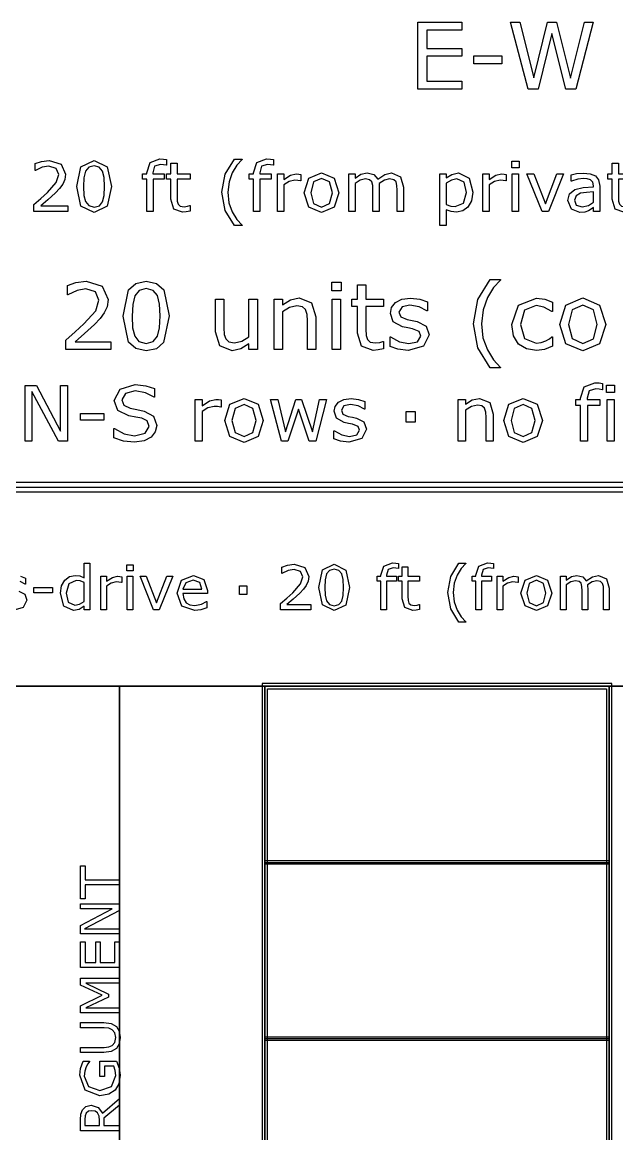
# Model space of a CAD drawing. Header units: inches. Extents: x -33163 to 19162, y -8858 to 30669.
# Drawn here: x 4813 to 5540, y 29156 to 30514 of the extents above; entities that cross this region are included whole.
import ezdxf

# ---------------------------------------------------------------- set-up
doc = ezdxf.new("R2010")
doc.units = ezdxf.units.IN
doc.layers.add('Layer 1', color=7, linetype='Continuous')
doc.layers.add('SOLID-2', color=253, linetype='Continuous')

# ---------------------------------------------------------------- blocks, each defined once
blk = doc.blocks.new('A$C0f725650')
at = {"layer": 'Layer 1', "color": 7}
for points in [[(59.500168, 289.982968), (57.979335, 289.982968), (57.979335, 292.291351), (59.500168, 292.291351), (59.500168, 292.0185), (58.286291, 292.0185), (58.286291, 291.385981), (59.500168, 291.385981), (59.500168, 291.11313), (58.286291, 291.11313), (58.286291, 290.255819), (59.500168, 290.255819), (59.500168, 289.982968)], [(64.03787, 292.291351), (63.43791, 289.982968), (63.092192, 289.982968), (62.606952, 291.899128), (62.132563, 289.982968), (61.7946, 289.982968), (61.183784, 292.291351), (61.498495, 292.291351), (61.983735, 290.372091), (62.461225, 292.291351), (62.772833, 292.291351), (63.254974, 290.353488), (63.737113, 292.291351), (64.03787, 292.291351)], [(60.88148, 290.852681), (59.914098, 290.852681), (59.914098, 291.133284), (60.88148, 291.133284), (60.88148, 290.852681)], [(45.871562, 285.74964), (44.699541, 285.74964), (44.699541, 285.992648), (44.943711, 286.201937), (45.172766, 286.410064), (45.478563, 286.753066), (45.561116, 287.02863), (45.471586, 287.239082), (45.223926, 287.315822), (44.994871, 287.278615), (44.754188, 287.164668), (44.742573, 287.164668), (44.742573, 287.408839), (44.962325, 287.483253), (45.229752, 287.516972), (45.647166, 287.38791), (45.79832, 287.040257), (45.772735, 286.855385), (45.699485, 286.693767), (45.592514, 286.551916), (45.444847, 286.397274), (45.187887, 286.16008), (44.940229, 285.948465), (45.871567, 285.948465), (45.871562, 285.74964)], [(47.383095, 286.615865), (47.236593, 285.931024), (46.784294, 285.713596), (46.32851, 285.934512), (46.185495, 286.61354), (46.330835, 287.294893), (46.784294, 287.515809), (47.238919, 287.291404), (47.383095, 286.615865), (47.383095, 286.615865)], [(47.077301, 286.087991), (47.131948, 286.308908), (47.147055, 286.615865), (47.131948, 286.922823), (47.076137, 287.143739), (46.964517, 287.278615), (46.784294, 287.32396), (46.602911, 287.278615), (46.490128, 287.141414), (46.435478, 286.917009), (46.421534, 286.61354), (46.434314, 286.31007), (46.488961, 286.091479), (46.597093, 285.953116), (46.784291, 285.905444), (46.965676, 285.95079), (47.077298, 286.087991), (47.077301, 286.087991)], [(49.291114, 287.347215), (49.279499, 287.347215), (49.185318, 287.368143), (49.082999, 287.379772), (48.878362, 287.316985), (48.815574, 287.09258), (48.815574, 287.048397), (49.209737, 287.048397), (49.209737, 286.864687), (48.822551, 286.864687), (48.822551, 285.74964), (48.60396, 285.74964), (48.60396, 286.864687), (48.456294, 286.864687), (48.456294, 287.048396), (48.60396, 287.048396), (48.60396, 287.091417), (48.719067, 287.446046), (49.051606, 287.570457), (49.182992, 287.56348), (49.291125, 287.547203), (49.291114, 287.347215)], [(50.103855, 285.761267), (49.968981, 285.734525), (49.839918, 285.72406), (49.53761, 285.83103), (49.434129, 286.174032), (49.434129, 286.864687), (49.286466, 286.864687), (49.286466, 287.048396), (49.434129, 287.048396), (49.434129, 287.421629), (49.65272, 287.421629), (49.65272, 287.048396), (50.103855, 287.048396), (50.103855, 286.864687), (49.65272, 286.864687), (49.65272, 286.272863), (49.657377, 286.112408), (49.689933, 286.005438), (49.759696, 285.936838), (49.896896, 285.91591), (50.008518, 285.931025), (50.092235, 285.957768), (50.10385, 285.957768), (50.103855, 285.761267)], [(51.900255, 285.2706), (51.633991, 285.2706), (51.314246, 285.785684), (51.200298, 286.414715), (51.314246, 287.043745), (51.633991, 287.55883), (51.900255, 287.55883), (51.900255, 287.547201), (51.720034, 287.350702), (51.561903, 287.092579), (51.447958, 286.777482), (51.404937, 286.414714), (51.446794, 286.050783), (51.561903, 285.736849), (51.721195, 285.478726), (51.900255, 285.282226), (51.900255, 285.2706)], [(52.985071, 287.347215), (52.97343, 287.347215), (52.879251, 287.368143), (52.776932, 287.379772), (52.572293, 287.316985), (52.509507, 287.09258), (52.509507, 287.048397), (52.903667, 287.048397), (52.903667, 286.864687), (52.516482, 286.864687), (52.516482, 285.74964), (52.297891, 285.74964), (52.297891, 286.864687), (52.150227, 286.864687), (52.150227, 287.048396), (52.297891, 287.048396), (52.297891, 287.091417), (52.413001, 287.446046), (52.745539, 287.570457), (52.876926, 287.56348), (52.985058, 287.547203), (52.985071, 287.347215)], [(61.472915, 287.265825), (61.226419, 287.265825), (61.226419, 287.492555), (61.472915, 287.492555), (61.472915, 287.265825)], [(65.358719, 285.761267), (65.223845, 285.734525), (65.094781, 285.72406), (64.792474, 285.83103), (64.688993, 286.174032), (64.688993, 286.864687), (64.541329, 286.864687), (64.541329, 287.048396), (64.688993, 287.048396), (64.688993, 287.421629), (64.907583, 287.421629), (64.907583, 287.048396), (65.358719, 287.048396), (65.358719, 286.864687), (64.907583, 286.864687), (64.907583, 286.272863), (64.91224, 286.112408), (64.944797, 286.005438), (65.01456, 285.936838), (65.151759, 285.91591), (65.263381, 285.931025), (65.347098, 285.957768), (65.358713, 285.957768), (65.358719, 285.761267)], [(53.93385, 286.810039), (53.922235, 286.810039), (53.826892, 286.826316), (53.71876, 286.832129), (53.523424, 286.786783), (53.342039, 286.671674), (53.342039, 285.74964), (53.123448, 285.74964), (53.123448, 287.048396), (53.342039, 287.048396), (53.342039, 286.856548), (53.571094, 287.004213), (53.774571, 287.048396), (53.857124, 287.044909), (53.933863, 287.034445), (53.93385, 286.810039)], [(55.246557, 286.398437), (55.083778, 285.897305), (54.647759, 285.713596), (54.209413, 285.897305), (54.047795, 286.398437), (54.209413, 286.899568), (54.647759, 287.084441), (55.083778, 286.899568), (55.246557, 286.398437), (55.246557, 286.398437)], [(57.480141, 285.74964), (57.26155, 285.74964), (57.26155, 286.489129), (57.253401, 286.650747), (57.222008, 286.775158), (57.145269, 286.850734), (57.001092, 286.876314), (56.817381, 286.829805), (56.633674, 286.713533), (56.639494, 286.650747), (56.641876, 286.580984), (56.641876, 285.74964), (56.423285, 285.74964), (56.423285, 286.489129), (56.415136, 286.651909), (56.383741, 286.77632), (56.307004, 286.850734), (56.162824, 286.876314), (55.982604, 286.832131), (55.803544, 286.719347), (55.803544, 285.74964), (55.584954, 285.74964), (55.584954, 287.048396), (55.803544, 287.048396), (55.803544, 286.904219), (56.007022, 287.036769), (56.224448, 287.084441), (56.448854, 287.02863), (56.587218, 286.873989), (56.829063, 287.034444), (57.062769, 287.084441), (57.377866, 286.954216), (57.480186, 286.592611), (57.480141, 285.74964)], [(59.881152, 286.414715), (59.835808, 286.125198), (59.707908, 285.904282), (59.526524, 285.770569), (59.306771, 285.72406), (59.123061, 285.746153), (58.956792, 285.814753), (58.956792, 285.270601), (58.738201, 285.270601), (58.738201, 287.048397), (58.956792, 287.048397), (58.956792, 286.912359), (59.152128, 287.034445), (59.384673, 287.084442), (59.749765, 286.906546), (59.881152, 286.414716), (59.881152, 286.414715)], [(61.032244, 286.81004), (61.020629, 286.81004), (60.925287, 286.826317), (60.817154, 286.83213), (60.621818, 286.786784), (60.440433, 286.671675), (60.440433, 285.74964), (60.221842, 285.74964), (60.221842, 287.048396), (60.440433, 287.048396), (60.440433, 286.856548), (60.66949, 287.004213), (60.872965, 287.048396), (60.955518, 287.044909), (61.032257, 287.034445), (61.032244, 286.81004)], [(61.458961, 285.74964), (61.24037, 285.74964), (61.24037, 287.048396), (61.458961, 287.048396), (61.458961, 285.74964)], [(63.01468, 287.048396), (62.489131, 285.74964), (62.269376, 285.74964), (61.747317, 287.048396), (61.98451, 287.048396), (62.386811, 286.01474), (62.785623, 287.048396), (63.01468, 287.048396)], [(64.263438, 285.74964), (64.046011, 285.74964), (64.046011, 285.888003), (63.966946, 285.832193), (63.871603, 285.776382), (63.74603, 285.732199), (63.57976, 285.713596), (63.282105, 285.829868), (63.160018, 286.126361), (63.222806, 286.364718), (63.404188, 286.508896), (63.689054, 286.579821), (64.046011, 286.607727), (64.046011, 286.641445), (64.019267, 286.764694), (63.944853, 286.841433), (63.833234, 286.877477), (63.697196, 286.88678), (63.505346, 286.863526), (63.286756, 286.798413), (63.275141, 286.798413), (63.275141, 287.020493), (63.460013, 287.058862), (63.69837, 287.079791), (63.936728, 287.056537), (64.113461, 286.979797), (64.225081, 286.841434), (64.263451, 286.630982), (64.263438, 285.74964)], [(55.02099, 286.398437), (54.92216, 286.772832), (54.647759, 286.89608), (54.371031, 286.772832), (54.273363, 286.398437), (54.372195, 286.02753), (54.647759, 285.901956), (54.920996, 286.026367), (55.02099, 286.398437), (55.02099, 286.398437)], [(59.655587, 286.408902), (59.575358, 286.760043), (59.328862, 286.876315), (59.139338, 286.83562), (58.956792, 286.728649), (58.956792, 285.992649), (59.116084, 285.935676), (59.268402, 285.92056), (59.553268, 286.043808), (59.655587, 286.408902), (59.655587, 286.408902)], [(64.046011, 286.069387), (64.046011, 286.430993), (63.809979, 286.413552), (63.596038, 286.379833), (63.443722, 286.296117), (63.385586, 286.141476), (63.453023, 285.972881), (63.658826, 285.917071), (63.869278, 285.961254), (64.046011, 286.069387), (64.046011, 286.069387)], [(47.366815, 280.987146), (45.804122, 280.987146), (45.804122, 281.311157), (46.129683, 281.590209), (46.435092, 281.867711), (46.842819, 282.325047), (46.952888, 282.692466), (46.833517, 282.973069), (46.503304, 283.075388), (46.197898, 283.025779), (45.876988, 282.87385), (45.861484, 282.87385), (45.861484, 283.199411), (46.154488, 283.29863), (46.511056, 283.343588), (47.067612, 283.171506), (47.269147, 282.707969), (47.235042, 282.461473), (47.137374, 282.245982), (46.994746, 282.056847), (46.797859, 281.850658), (46.455245, 281.534399), (46.125035, 281.252246), (47.366815, 281.252246), (47.366815, 280.987146)], [(49.382194, 282.142113), (49.186858, 281.228992), (48.939199, 281.011563), (48.583794, 280.939087), (48.224127, 281.012726), (47.976081, 281.233642), (47.785396, 282.139012), (47.979182, 283.047483), (48.227228, 283.268399), (48.583794, 283.342038), (48.943075, 283.267237), (49.189959, 283.042832), (49.382194, 282.142113), (49.382194, 282.142113)], [(48.974469, 281.438281), (49.047333, 281.732836), (49.067494, 282.142113), (49.047333, 282.55139), (48.972919, 282.845945), (48.824091, 283.025779), (48.583794, 283.08624), (48.341949, 283.025779), (48.191571, 282.842844), (48.118707, 282.543638), (48.100107, 282.139012), (48.117173, 281.734386), (48.190036, 281.442931), (48.334213, 281.258447), (48.58381, 281.194885), (48.825657, 281.255346), (48.974485, 281.438281), (48.974469, 281.438281)], [(55.326012, 283.008725), (54.997349, 283.008725), (54.997349, 283.311032), (55.326012, 283.311032), (55.326012, 283.008725)], [(56.783285, 281.002648), (56.60345, 280.966991), (56.431368, 280.95304), (56.028292, 281.095666), (55.890317, 281.553002), (55.890317, 282.473875), (55.69343, 282.473875), (55.69343, 282.718821), (55.890317, 282.718821), (55.890317, 283.216464), (56.181771, 283.216464), (56.181771, 282.718821), (56.783285, 282.718821), (56.783285, 282.473875), (56.181771, 282.473875), (56.181771, 281.684777), (56.187962, 281.470837), (56.23137, 281.32821), (56.324387, 281.236743), (56.507322, 281.208838), (56.65615, 281.228991), (56.76777, 281.264648), (56.783274, 281.264648), (56.783285, 281.002648)], [(60.832645, 280.348425), (60.477628, 280.348425), (60.051297, 281.035204), (59.899369, 281.873912), (60.051297, 282.712619), (60.477628, 283.399398), (60.832645, 283.399398), (60.832645, 283.383896), (60.592349, 283.121897), (60.38151, 282.777732), (60.229581, 282.357603), (60.17222, 281.873913), (60.228031, 281.388671), (60.38151, 280.970093), (60.593899, 280.625928), (60.832645, 280.363929), (60.832645, 280.348425)], [(52.430066, 280.987146), (52.138612, 280.987146), (52.138612, 281.179382), (51.856458, 281.001099), (51.558802, 280.939087), (51.134025, 281.104968), (50.982096, 281.59486), (50.982096, 282.718821), (51.27355, 282.718821), (51.27355, 281.732836), (51.285959, 281.506494), (51.338669, 281.346814), (51.447191, 281.247595), (51.640976, 281.216589), (51.887473, 281.2755), (52.13862, 281.425878), (52.13862, 282.718821), (52.430074, 282.718821), (52.430066, 280.987146)], [(54.451647, 280.987146), (54.160193, 280.987146), (54.160193, 281.973131), (54.146249, 282.196373), (54.09509, 282.360704), (53.98347, 282.456822), (53.794333, 282.489378), (53.544736, 282.430467), (53.295139, 282.280089), (53.295139, 280.987146), (53.003685, 280.987146), (53.003685, 282.718821), (53.295139, 282.718821), (53.295139, 282.526585), (53.577293, 282.703318), (53.876499, 282.76688), (54.30438, 282.597898), (54.451658, 282.111107), (54.451647, 280.987146)], [(55.307406, 280.987146), (55.015952, 280.987146), (55.015952, 282.718821), (55.307406, 282.718821), (55.307406, 280.987146)], [(58.372333, 281.486339), (58.175446, 281.097216), (57.640594, 280.945287), (57.287127, 280.990246), (57.018928, 281.091014), (57.018928, 281.418126), (57.034432, 281.418126), (57.341388, 281.252245), (57.665399, 281.191783), (57.966156, 281.253795), (58.074677, 281.449132), (58.015765, 281.604161), (57.789422, 281.694078), (57.626643, 281.726634), (57.445258, 281.766941), (57.121247, 281.943674), (57.02668, 282.232029), (57.070087, 282.433566), (57.204964, 282.602548), (57.425105, 282.71727), (57.725862, 282.760678), (58.039019, 282.721921), (58.304118, 282.630454), (58.304118, 282.318845), (58.288614, 282.318845), (58.017313, 282.456821), (57.704155, 282.514181), (57.434405, 282.45217), (57.324333, 282.270786), (57.390995, 282.109556), (57.601836, 282.021189), (57.78167, 281.983982), (57.949101, 281.949876), (58.262259, 281.790196), (58.37233, 281.486339), (58.372333, 281.486339)], [(62.627881, 281.095665), (62.350378, 280.987146), (62.072878, 280.948389), (61.728711, 281.002649), (61.460511, 281.17008), (61.285328, 281.452233), (61.223318, 281.850658), (61.45586, 282.517283), (62.072878, 282.759129), (62.364332, 282.717271), (62.627881, 282.614952), (62.627881, 282.290941), (62.612376, 282.290941), (62.336424, 282.450621), (62.060472, 282.506431), (61.668249, 282.339), (61.525623, 281.850658), (61.665148, 281.368518), (62.060472, 281.201086), (62.240306, 281.22434), (62.404636, 281.284802), (62.524008, 281.353015), (62.612376, 281.416577), (62.627881, 281.416577), (62.627881, 281.095665)], [(64.477379, 281.852207), (64.260337, 281.184032), (63.678979, 280.939086), (63.094518, 281.184032), (62.879028, 281.852207), (63.094518, 282.520383), (63.678979, 282.766879), (64.260337, 282.520383), (64.477379, 281.852207), (64.477379, 281.852207)], [(64.176623, 281.852207), (64.044847, 282.351401), (63.678979, 282.515732), (63.31001, 282.351401), (63.179785, 281.852207), (63.311561, 281.357665), (63.678979, 281.190233), (64.043297, 281.356114), (64.176623, 281.852207), (64.176623, 281.852207)], [(45.866651, 277.81215), (45.550133, 277.81215), (44.638047, 279.532973), (44.638047, 277.81215), (44.399043, 277.81215), (44.399043, 279.735803), (44.795659, 279.735803), (45.627648, 278.164841), (45.627648, 279.735803), (45.866651, 279.735803), (45.866651, 277.81215)], [(48.951731, 278.361211), (48.898762, 278.139003), (48.752778, 277.952968), (48.51119, 277.823777), (48.180461, 277.777268), (47.805806, 277.816026), (47.468619, 277.931006), (47.468619, 278.251399), (47.486716, 278.251399), (47.823904, 278.064072), (48.183057, 277.998185), (48.552541, 278.087327), (48.685608, 278.325038), (48.622304, 278.513657), (48.432394, 278.607966), (48.221813, 278.650599), (47.98281, 278.693232), (47.602987, 278.877975), (47.480258, 279.220331), (47.684378, 279.615655), (48.202435, 279.770684), (48.574504, 279.731927), (48.874227, 279.636326), (48.874227, 279.334019), (48.856129, 279.334019), (48.566742, 279.487756), (48.20113, 279.549768), (47.870401, 279.464502), (47.746378, 279.244877), (47.808391, 279.056258), (48.026725, 278.951614), (48.261852, 278.907689), (48.520233, 278.854721), (48.84321, 278.682897), (48.951731, 278.361211), (48.951731, 278.361211)], [(64.361624, 279.587233), (64.348713, 279.587233), (64.244068, 279.610487), (64.130379, 279.623407), (63.903004, 279.553644), (63.833242, 279.304305), (63.833242, 279.255213), (64.271198, 279.255213), (64.271198, 279.051091), (63.840991, 279.051091), (63.840991, 277.81215), (63.598112, 277.81215), (63.598112, 279.051091), (63.434041, 279.051091), (63.434041, 279.255213), (63.598112, 279.255213), (63.598112, 279.303013), (63.726011, 279.697045), (64.095499, 279.83528), (64.241483, 279.827527), (64.361632, 279.809441), (64.361624, 279.587233)], [(64.776326, 279.4968), (64.502441, 279.4968), (64.502441, 279.748722), (64.776326, 279.748722), (64.776326, 279.4968)], [(51.173815, 278.990371), (51.160904, 278.990371), (51.054967, 279.008458), (50.93482, 279.014917), (50.717778, 278.964532), (50.516239, 278.836633), (50.516239, 277.81215), (50.273363, 277.81215), (50.273363, 279.255213), (50.516239, 279.255213), (50.516239, 279.042048), (50.770747, 279.20612), (50.996831, 279.255213), (51.088556, 279.251337), (51.173823, 279.239708), (51.173815, 278.990371)], [(52.63238, 278.533035), (52.451513, 277.976222), (51.967046, 277.772101), (51.479996, 277.976222), (51.300421, 278.533035), (51.479996, 279.089848), (51.967046, 279.295262), (52.451513, 279.089848), (52.63238, 278.533035), (52.63238, 278.533035)], [(54.823458, 279.255213), (54.447512, 277.81215), (54.222719, 277.81215), (53.851943, 278.924484), (53.483747, 277.81215), (53.260248, 277.81215), (52.880426, 279.255213), (53.13364, 279.255213), (53.398482, 278.137711), (53.758924, 279.255213), (53.959171, 279.255213), (54.328656, 278.137711), (54.579287, 279.255213), (54.823458, 279.255213)], [(56.204509, 278.228145), (56.040436, 277.903876), (55.594728, 277.777268), (55.300173, 277.814734), (55.076671, 277.898708), (55.076671, 278.171301), (55.089583, 278.171301), (55.345382, 278.033066), (55.615391, 277.982682), (55.86602, 278.034358), (55.956455, 278.197139), (55.907361, 278.32633), (55.718743, 278.401261), (55.583094, 278.428391), (55.43194, 278.46198), (55.161931, 278.609258), (55.083125, 278.849553), (55.119298, 279.017501), (55.231693, 279.158319), (55.415144, 279.253921), (55.665776, 279.290094), (55.92674, 279.257796), (56.147656, 279.181574), (56.147656, 278.9219), (56.134744, 278.9219), (55.908658, 279.03688), (55.647694, 279.08468), (55.422902, 279.033004), (55.331176, 278.881851), (55.386728, 278.747492), (55.562427, 278.673853), (55.71229, 278.642847), (55.851815, 278.614426), (56.112781, 278.481359), (56.204507, 278.228145), (56.204509, 278.228145)], [(60.581498, 277.81215), (60.338619, 277.81215), (60.338619, 278.633804), (60.327004, 278.819839), (60.284371, 278.956782), (60.191354, 279.03688), (60.03374, 279.06401), (59.825743, 279.014917), (59.617746, 278.889602), (59.617746, 277.81215), (59.374867, 277.81215), (59.374867, 279.255213), (59.617746, 279.255213), (59.617746, 279.095016), (59.852873, 279.242293), (60.102211, 279.295262), (60.458779, 279.154444), (60.581511, 278.748784), (60.581498, 277.81215)], [(62.279065, 278.533035), (62.098199, 277.976222), (61.613732, 277.772101), (61.126682, 277.976222), (60.947107, 278.533035), (61.126682, 279.089848), (61.613732, 279.295262), (62.098199, 279.089848), (62.279065, 278.533035), (62.279065, 278.533035)], [(64.760825, 277.81215), (64.517945, 277.81215), (64.517945, 279.255213), (64.760825, 279.255213), (64.760825, 277.81215)], [(52.381751, 278.533035), (52.271938, 278.94903), (51.967046, 279.085972), (51.659571, 278.94903), (51.551053, 278.533035), (51.660865, 278.120916), (51.967046, 277.98139), (52.270644, 278.119624), (52.381751, 278.533035), (52.381751, 278.533035)], [(57.878822, 278.472316), (57.570057, 278.472316), (57.570057, 278.837926), (57.878822, 278.837926), (57.878822, 278.472316)], [(62.028436, 278.533035), (61.918624, 278.94903), (61.613732, 279.085972), (61.306257, 278.94903), (61.197738, 278.533035), (61.307551, 278.120916), (61.613732, 277.98139), (61.91733, 278.119624), (62.028436, 278.533035), (62.028436, 278.533035)], [(47.123679, 278.536911), (46.317527, 278.536911), (46.317527, 278.770747), (47.123679, 278.770747), (47.123679, 278.536911)], [(22.25882, 276.224652), (81.525412, 276.224652), (81.525412, 269.345494), (22.25882, 269.345494), (22.25882, 276.224652)], [(46.636114, 271.991324), (46.441809, 271.991324), (46.441809, 272.112247), (46.267142, 271.999592), (46.06974, 271.959285), (45.741077, 272.118448), (45.620155, 272.559764), (45.661496, 272.821247), (45.775185, 273.016583), (45.938483, 273.136472), (46.132784, 273.177813), (46.294016, 273.158176), (46.441809, 273.099265), (46.441809, 273.599492), (46.636114, 273.599492), (46.636114, 271.991324)], [(48.130592, 273.339044), (47.911486, 273.339044), (47.911486, 273.540582), (48.130592, 273.540582), (48.130592, 273.339044)], [(54.272847, 271.991324), (53.231052, 271.991324), (53.231052, 272.207331), (53.448092, 272.393366), (53.651696, 272.578368), (53.923513, 272.883258), (53.996895, 273.128204), (53.917314, 273.315272), (53.697173, 273.383485), (53.493565, 273.350413), (53.279626, 273.249127), (53.269281, 273.249127), (53.269281, 273.466168), (53.464617, 273.532313), (53.702329, 273.562286), (54.073365, 273.447564), (54.207723, 273.138539), (54.184995, 272.974209), (54.119881, 272.830548), (54.024798, 272.704458), (53.893538, 272.566999), (53.665129, 272.356159), (53.444988, 272.168057), (54.272844, 272.168057), (54.272847, 271.991324)], [(55.616431, 272.761302), (55.486206, 272.152554), (55.084164, 271.959285), (54.679022, 272.155655), (54.551897, 272.759235), (54.681091, 273.364882), (55.084164, 273.561252), (55.488275, 273.361781), (55.616431, 272.761302), (55.616431, 272.761302)], [(57.312451, 273.411391), (57.302105, 273.411391), (57.218389, 273.429994), (57.127438, 273.440328), (56.945538, 273.384518), (56.889726, 273.185047), (56.889726, 273.145773), (57.240092, 273.145773), (57.240092, 272.982475), (56.895928, 272.982475), (56.895928, 271.991324), (56.701624, 271.991324), (56.701624, 272.982477), (56.570367, 272.982477), (56.570367, 273.145774), (56.701624, 273.145774), (56.701624, 273.184015), (56.803943, 273.49924), (57.099533, 273.609828), (57.216322, 273.603626), (57.31244, 273.589156), (57.312451, 273.411391)], [(58.034887, 272.001659), (57.914996, 271.977889), (57.800276, 271.968587), (57.531557, 272.063671), (57.439575, 272.368561), (57.439575, 272.982477), (57.308315, 272.982477), (57.308315, 273.145774), (57.439575, 273.145774), (57.439575, 273.477536), (57.633877, 273.477536), (57.633877, 273.145774), (58.034887, 273.145774), (58.034887, 272.982477), (57.633877, 272.982477), (57.633877, 272.456411), (57.638004, 272.313785), (57.666942, 272.2187), (57.728955, 272.157722), (57.850909, 272.139119), (57.950127, 272.152555), (58.024541, 272.176325), (58.034887, 272.176325), (58.034887, 272.001659)], [(59.631685, 271.565511), (59.395007, 271.565511), (59.110787, 272.023363), (59.009502, 272.582502), (59.110787, 273.14164), (59.395007, 273.599493), (59.631685, 273.599493), (59.631685, 273.589158), (59.471488, 273.414492), (59.330928, 273.185049), (59.229643, 272.904963), (59.191403, 272.582502), (59.228611, 272.259008), (59.330928, 271.979956), (59.472522, 271.750513), (59.631685, 271.575847), (59.631685, 271.565511)], [(60.595965, 273.411391), (60.58562, 273.411391), (60.501906, 273.429994), (60.410956, 273.440328), (60.229055, 273.384518), (60.173244, 273.185047), (60.173244, 273.145773), (60.52361, 273.145773), (60.52361, 272.982475), (60.179446, 272.982475), (60.179446, 271.991324), (59.985141, 271.991324), (59.985141, 272.982477), (59.853884, 272.982477), (59.853884, 273.145774), (59.985141, 273.145774), (59.985141, 273.184015), (60.087461, 273.49924), (60.38305, 273.609828), (60.499837, 273.603626), (60.595955, 273.589156), (60.595965, 273.411391)], [(44.460538, 272.32412), (44.329281, 272.064705), (43.972713, 271.963419)], [(44.23833, 273.14784), (44.41506, 273.086862), (44.41506, 272.879123), (44.404715, 272.879123), (44.223849, 272.971107)], [(44.178372, 272.633143), (44.387147, 272.526689), (44.460526, 272.324118), (44.460538, 272.32412)], [(47.738885, 272.933901), (47.72854, 272.933901), (47.643791, 272.948371), (47.547674, 272.953538), (47.374041, 272.913231), (47.21281, 272.810911), (47.21281, 271.991324), (47.018508, 271.991324), (47.018508, 273.145774), (47.21281, 273.145774), (47.21281, 272.975242), (47.416414, 273.1065), (47.597283, 273.145774), (47.670662, 273.142673), (47.738875, 273.13337), (47.738885, 272.933901)], [(48.118191, 271.991324), (47.923887, 271.991324), (47.923887, 273.145774), (48.118191, 273.145774), (48.118191, 271.991324)], [(49.50105, 273.145774), (49.033897, 271.991324), (48.838558, 271.991324), (48.374506, 273.145774), (48.585344, 273.145774), (48.942947, 272.226968), (49.297446, 273.145774), (49.50105, 273.145774)], [(50.703043, 272.548395), (49.852451, 272.548395), (49.884489, 272.36236), (49.972339, 272.23317), (50.099463, 272.158756), (50.262761, 272.133951), (50.499438, 272.18046), (50.66997, 272.273477), (50.680315, 272.273477), (50.680315, 272.061604), (50.479812, 271.992357), (50.264838, 271.964452), (49.816288, 272.119481), (49.655056, 272.561831), (49.809051, 273.011416), (50.216263, 273.177813), (50.575929, 273.041388), (50.703054, 272.653815), (50.703043, 272.548395)], [(55.344615, 272.292081), (55.393189, 272.488451), (55.40663, 272.761302), (55.393189, 273.034153), (55.34358, 273.230523), (55.244361, 273.350413), (55.084164, 273.39072), (54.922935, 273.350413), (54.822682, 273.228456), (54.774107, 273.028985), (54.761699, 272.759235), (54.773076, 272.489484), (54.821653, 272.295181), (54.917771, 272.172191), (55.084167, 272.129817), (55.245399, 272.170124), (55.344617, 272.292081), (55.344615, 272.292081)], [(61.439324, 272.933901), (61.428978, 272.933901), (61.34423, 272.948371), (61.248112, 272.953538), (61.07448, 272.913231), (60.913248, 272.810911), (60.913248, 271.991324), (60.718946, 271.991324), (60.718946, 273.145774), (60.913248, 273.145774), (60.913248, 272.975242), (61.116853, 273.1065), (61.297722, 273.145774), (61.371101, 273.142673), (61.439313, 273.13337), (61.439324, 272.933901)], [(62.606177, 272.568032), (62.461485, 272.122582), (62.07391, 271.959285), (61.684272, 272.122582), (61.540611, 272.568032), (61.684272, 273.013482), (62.07391, 273.177813), (62.461485, 273.013482), (62.606177, 272.568032), (62.606177, 272.568032)], [(64.591584, 271.991324), (64.39728, 271.991324), (64.39728, 272.648647), (64.390056, 272.792308), (64.362151, 272.902895), (64.293939, 272.970074), (64.16578, 272.992813), (64.002482, 272.951472), (63.839187, 272.848119), (63.844346, 272.792309), (63.846463, 272.730297), (63.846463, 271.991324), (63.652161, 271.991324), (63.652161, 272.648647), (63.644911, 272.793341), (63.617006, 272.903929), (63.548794, 272.970074), (63.420638, 272.992813), (63.260441, 272.953539), (63.101275, 272.853287), (63.101275, 271.991324), (62.906974, 271.991324), (62.906974, 273.145774), (63.101275, 273.145774), (63.101275, 273.017617), (63.282144, 273.135439), (63.475414, 273.177813), (63.674883, 273.128204), (63.797875, 272.990745), (64.012848, 273.133372), (64.220586, 273.177813), (64.500673, 273.062058), (64.591624, 272.740631), (64.591584, 271.991324)], [(45.350405, 272.571133), (44.705483, 272.571133), (44.705483, 272.758201), (45.350405, 272.758201), (45.350405, 272.571133)], [(46.441809, 272.275544), (46.441809, 272.938035), (46.30125, 272.986611), (46.165857, 273.000046), (45.911609, 272.886359), (45.820658, 272.563898), (45.89094, 272.250739), (46.116248, 272.144286), (46.283679, 272.180459), (46.441809, 272.275544), (46.441809, 272.275544)], [(50.513908, 272.697223), (50.436394, 272.933901), (50.205915, 273.017617), (49.956837, 272.925633), (49.852451, 272.697223), (50.513908, 272.697223)], [(52.059031, 272.519457), (51.812019, 272.519457), (51.812019, 272.811945), (52.059031, 272.811945), (52.059031, 272.519457)], [(62.405673, 272.568032), (62.317824, 272.900828), (62.07391, 273.010382), (61.82793, 272.900828), (61.741115, 272.568032), (61.828964, 272.238337), (62.07391, 272.126716), (62.316789, 272.237304), (62.405673, 272.568032), (62.405673, 272.568032)], [(42.631711, 269.345494), (47.658788, 269.345494), (47.658788, 208.491404), (42.631711, 208.491404), (42.631711, 269.345494)], [(42.631711, 269.345494), (52.685865, 269.345494), (52.685865, 208.491404), (42.631711, 208.491404), (42.631711, 269.345494)], [(47.658788, 269.345494), (52.685865, 269.345494), (52.685865, 208.491404), (47.658788, 208.491404), (47.658788, 269.345494)], [(52.685865, 269.345494), (64.5921, 269.345494), (64.5921, 208.491404), (52.685865, 208.491404), (52.685865, 269.345494)], [(52.778366, 269.252993), (64.499599, 269.252993), (64.499599, 208.583905), (52.778366, 208.583905), (52.778366, 269.252993)], [(64.5921, 269.345494), (71.471258, 269.345494), (71.471258, 208.491404), (64.5921, 208.491404), (64.5921, 269.345494)], [(46.471329, 263.144002), (46.471329, 262.662895), (47.658722, 262.662895), (47.658722, 262.483835), (46.471329, 262.483835), (46.471329, 262.002728), (46.312164, 262.002728), (46.312164, 263.144002), (46.471329, 263.144002)], [(52.685865, 263.312795), (52.685865, 263.207375), (64.5921, 263.207375), (64.5921, 263.312795), (52.685865, 263.312795)], [(52.685865, 263.260085), (64.5921, 263.260085)], [(47.658722, 261.825479), (47.658722, 261.603914), (46.454147, 260.965454), (47.658722, 260.965454), (47.658722, 260.798151), (46.312164, 260.798151), (46.312164, 261.075783), (47.411837, 261.658175), (46.312164, 261.658175), (46.312164, 261.825479), (47.658722, 261.825479)], [(47.658722, 260.51419), (47.658722, 259.627035), (46.312164, 259.627035), (46.312164, 260.51419), (46.471329, 260.51419), (46.471329, 259.806094), (46.840298, 259.806094), (46.840298, 260.51419), (46.999461, 260.51419), (46.999461, 259.806094), (47.499559, 259.806094), (47.499559, 260.51419), (47.658722, 260.51419)], [(47.658722, 259.265302), (47.658722, 259.086243), (46.498459, 259.086243), (47.287943, 258.711847), (47.287943, 258.605136), (46.498459, 258.233452), (47.658722, 258.233452), (47.658722, 258.066151), (46.312164, 258.066151), (46.312164, 258.310322), (47.06186, 258.669345), (46.312164, 259.01661), (46.312164, 259.265302), (47.658722, 259.265302)], [(47.117928, 257.724313), (47.373856, 257.691756), (47.554722, 257.586854), (47.655105, 257.424072), (47.686757, 257.207032), (47.653295, 256.986375), (47.554722, 256.828114), (47.375666, 256.722308), (47.117928, 256.690656), (46.312164, 256.690656), (46.312164, 256.869715), (47.126971, 256.869715), (47.299701, 256.884187), (47.414552, 256.934829), (47.503176, 257.042445), (47.533019, 257.207034), (47.504081, 257.371623), (47.414552, 257.480145), (47.296987, 257.529884), (47.131493, 257.545256), (46.312164, 257.545256), (46.312164, 257.724315), (47.117928, 257.724313)], [(52.685865, 257.227386), (52.685865, 257.121966), (64.5921, 257.121966), (64.5921, 257.227386), (52.685865, 257.227386)], [(52.685865, 257.174676), (64.5921, 257.174676)], [(47.559244, 256.397651), (47.647869, 256.156193), (47.684947, 255.903884), (47.64154, 255.615401), (47.511315, 255.392029), (47.292465, 255.248239), (46.984088, 255.197595), (46.474946, 255.385698), (46.287748, 255.903884), (46.315783, 256.138106), (46.40893, 256.396746), (46.621448, 256.396746), (46.621448, 256.380474), (46.564476, 256.299083), (46.505693, 256.194181), (46.459571, 256.052198), (46.440574, 255.873142), (46.586171, 255.515023), (46.978654, 255.383896), (47.385604, 255.521355), (47.530299, 255.89575), (47.513127, 256.068478), (47.468815, 256.220407), (47.138732, 256.220407), (47.138732, 255.859577), (46.981376, 255.859577), (46.981376, 256.397656), (47.559244, 256.397651)], [(47.658722, 255.100832), (47.658722, 254.868417), (47.123354, 254.418057), (47.123354, 254.165748), (47.658722, 254.165748), (47.658722, 253.986689), (46.312164, 253.986689), (46.312164, 254.363799), (46.328436, 254.567274), (46.384504, 254.713776), (46.501163, 254.827721), (46.678413, 254.869322), (46.922583, 254.796072), (47.06999, 254.594404), (47.658722, 255.100832)], [(46.691081, 254.682124), (46.588891, 254.661328), (46.512927, 254.594407), (46.476753, 254.502165), (46.465905, 254.376462), (46.465905, 254.165751), (46.974143, 254.165751), (46.974143, 254.34662), (46.95967, 254.494929), (46.903602, 254.602545), (46.816784, 254.662233), (46.691081, 254.682129), (46.691081, 254.682124)]]:
    blk.add_lwpolyline(points, dxfattribs=at)
for points in [[(22.100174, 276.383298), (22.100174, 156.739072), (81.684059, 156.739072), (81.684059, 276.383298), (22.100174, 276.383298)], [(22.417466, 276.066006), (81.366765, 276.066006), (81.366765, 157.056366), (22.417466, 157.056366), (22.417466, 276.066006)], [(52.593364, 269.437995), (52.593364, 208.398903), (64.684601, 208.398903), (64.684601, 269.437995), (52.593364, 269.437995)]]:
    blk.add_lwpolyline(points, close=True, dxfattribs=at)

msp = doc.modelspace()

# ---------------------------------------------------------------- block references
at = {"layer": 'SOLID-2', "xscale": 35.3548193792485, "yscale": 35.3548193792485, "zscale": 35.3548193792485}
msp.add_blockref('A$C0f725650', (3247.20147, 20180.01122), dxfattribs=at)

doc.saveas('drawing.dxf')
